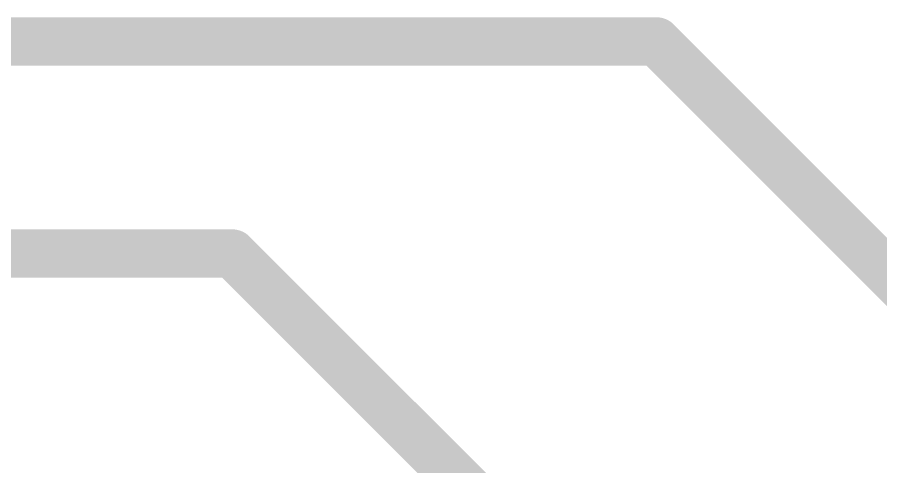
# Model space of a CAD drawing. Extents: x -0.1 to 44.5, y -0.1 to 35.7.
# Drawn here: x 31.23 to 34.849, y 27.809 to 29.693 of the extents above; entities that cross this region are included whole.
import ezdxf

# ---------------------------------------------------------------- set-up
doc = ezdxf.new("R2010")
doc.units = 0
doc.layers.add('1', color=12, linetype='CONTINUOUS')
doc.layers.add('16', color=132, linetype='CONTINUOUS')

msp = doc.modelspace()

# ---------------------------------------------------------------- linework, layer by layer
at = {"layer": '1', "const_width": 0.2032}
for points in [[(27.559, 28.702), (32.131, 28.702)], [(32.131, 28.702), (33.274, 27.559)]]:
    msp.add_lwpolyline(points, dxfattribs=at)
at = {"layer": '1', "const_width": 0.1016}
for points in [[(32.1669, 28.7379, 1), (32.0951, 28.6661)], [(32.131, 28.6512, 1), (32.131, 28.7528)]]:
    msp.add_lwpolyline(points, format="xyb", dxfattribs=at)
at = {"layer": '16', "const_width": 0.2032}
for points in [[(33.909, 29.591), (24.511, 29.591)], [(35.433, 28.067), (33.909, 29.591)]]:
    msp.add_lwpolyline(points, dxfattribs=at)
at = {"layer": '16', "const_width": 0.1016}
for points in [[(33.9449, 29.6269, 1), (33.8731, 29.5551)], [(33.909, 29.5402, 1), (33.909, 29.6418)]]:
    msp.add_lwpolyline(points, format="xyb", dxfattribs=at)

doc.saveas('drawing.dxf')
